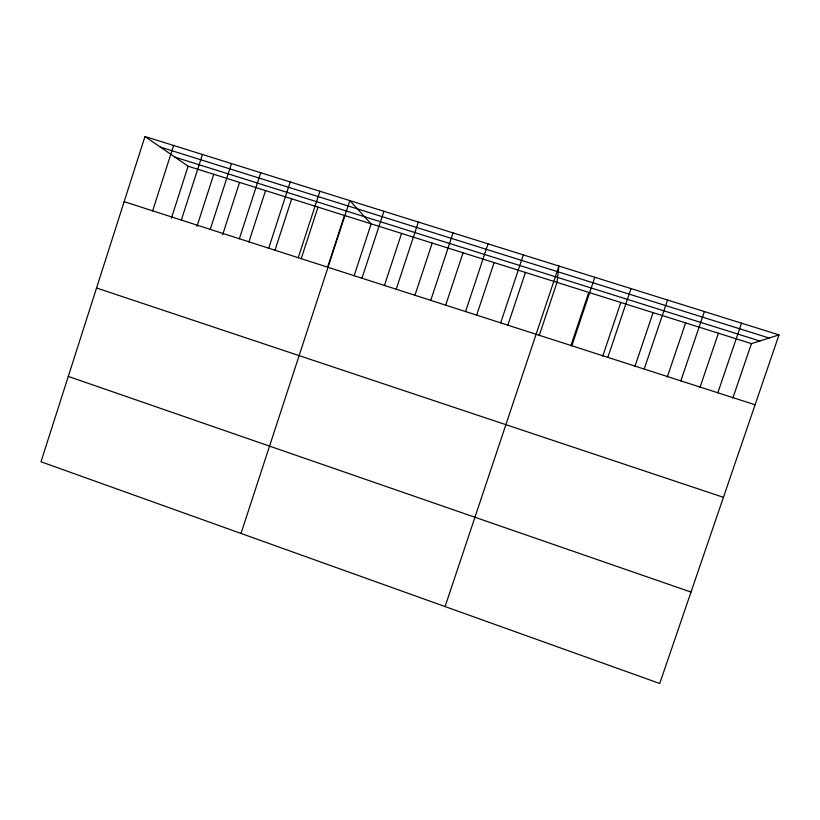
<?xml version="1.0" encoding="UTF-8"?>
<svg xmlns="http://www.w3.org/2000/svg" width="820" height="820" viewBox="0 0 820 820"><rect width="100%" height="100%" fill="white"/><g stroke="black" fill="none" stroke-linecap="round" stroke-linejoin="round"><path stroke-width="1.23" d="M144.976 136.51L41 461.773L659.731 683.49L779 334.898L144.976 136.51L188.108 166.204L751.438 343.621L779 334.898M152.643 210.832L173.604 145.468M171.4 218.192L188.108 166.204M181.343 220.078L202.437 154.488M196.954 226.422L213.753 174.281M210.248 229.385L231.486 163.58M222.661 234.704L239.563 182.409M239.368 238.753L260.75 172.733M248.89 241.972L265.547 190.588M268.704 248.193L290.218 181.948M274.946 250.356L291.694 198.829M298.244 257.705L319.902 191.244M301.165 258.802L318.006 207.111M327.549 267.299L344.492 215.455M240.998 533.441L349.802 200.603L371.152 223.85L354.107 275.848M361.968 278.216L383.924 211.273M384.395 285.596L401.554 233.423M396.214 289.245L418.343 222.046M414.858 295.569L432.181 243.068M430.746 300.366L453.04 232.9M445.598 305.46L463.033 252.785M465.565 311.569L488.033 243.858M476.563 315.433L494.122 262.574M500.682 322.875L523.324 254.897M507.764 325.478L525.435 272.445M445.075 606.574L558.922 266.039L556.995 282.377L539.191 335.595M570.864 345.794L588.791 292.391M571.827 345.773L594.818 277.262M602.731 356.208L620.822 302.478M607.845 357.377L631.021 288.599M634.885 366.56L653.099 312.645M644.182 369.072L667.531 300.017M667.285 376.995L685.633 322.895M680.836 380.869L704.37 311.549M699.942 387.511L718.412 333.217M717.807 392.77L741.526 323.172M732.844 398.1L751.438 343.621M160.32 147.077L769.139 338.024M174.947 157.143L759.802 340.976M124.148 201.659L755.097 404.772M96.555 287.984L723.435 497.309M68.285 376.421L691.014 592.071"/></g></svg>
